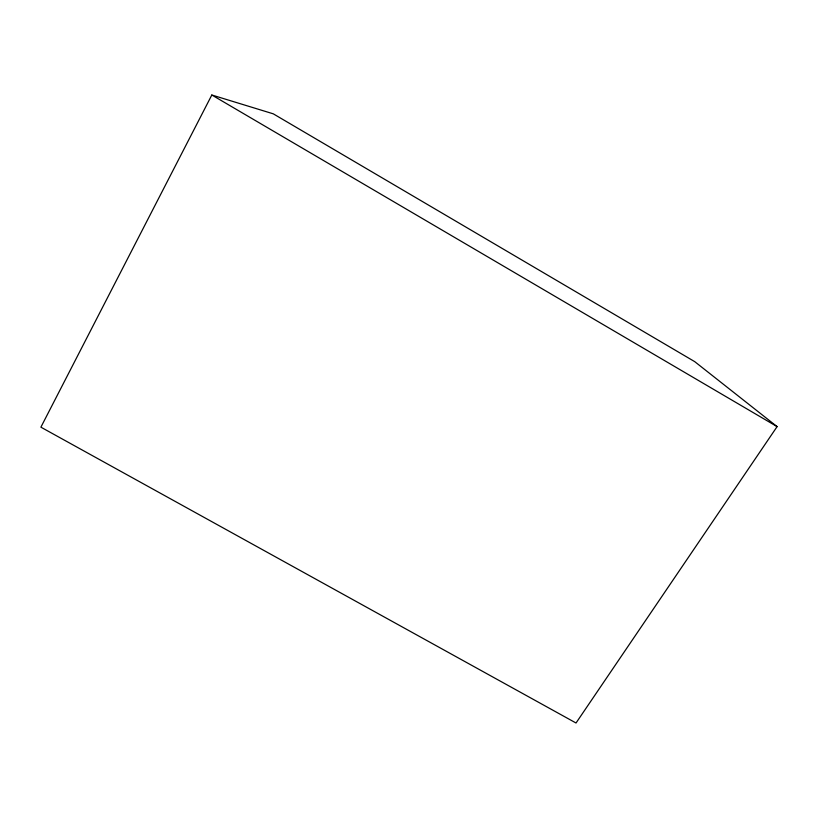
<?xml version="1.0" encoding="UTF-8"?>
<svg xmlns="http://www.w3.org/2000/svg" width="818" height="818" viewBox="0 0 818 818"><rect width="100%" height="100%" fill="white"/><g stroke="black" fill="none" stroke-linecap="round" stroke-linejoin="round"><path stroke-width="1.23" d="M211.821 95L40.9 427.17L576.025 723L777.1 426.618L694.717 361.638L273.273 113.825L211.821 95L777.1 426.618"/></g></svg>
